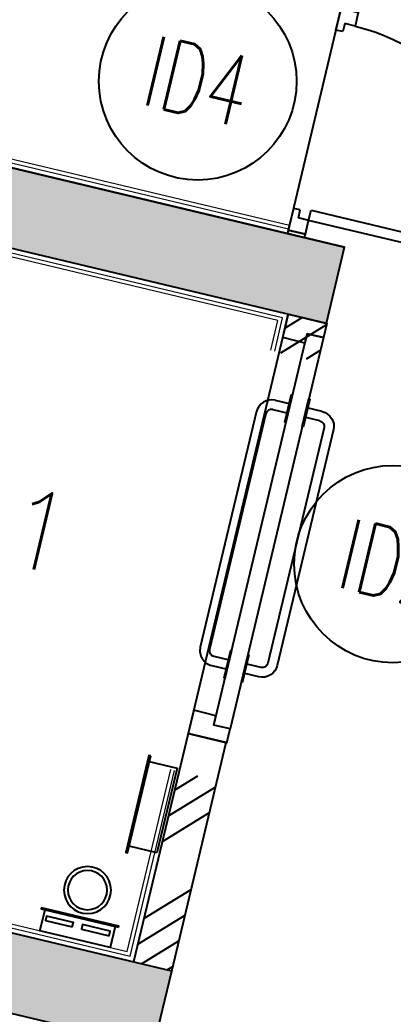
# Model space of a CAD drawing. Header units: millimetres. Extents: x 783817721 to 783927949, y 1443754877 to 1443839643.
# Drawn here: x 783838777 to 783839729, y 1443809832 to 1443812370 of the extents above; entities that cross this region are included whole.
import ezdxf
from ezdxf.enums import TextEntityAlignment as Align

# ---------------------------------------------------------------- set-up
doc = ezdxf.new("R2010")
doc.units = ezdxf.units.MM
doc.header["$LTSCALE"] = 700
doc.header["$PDMODE"] = 32
doc.header["$PDSIZE"] = 0.35
doc.layers.get('0').update_dxf_attribs({"linetype": 'CONTINUOUS'})
doc.layers.get('Defpoints').update_dxf_attribs({"linetype": 'CONTINUOUS'})
for name, color, linetype in [('A-COL', 31, 'CONTINUOUS'), ('A-DIM-GRID', 3, 'CONTINUOUS'), ('A-HATCH', 8, 'CONTINUOUS'), ('A-SILL', 2, 'CONTINUOUS'), ('A-TAG-DOOR', 2, 'CONTINUOUS'), ('A-TAG-RMNAME', 6, 'CONTINUOUS'), ('A-WALL 100', 5, 'CONTINUOUS'), ('A-WALL-XXX', 7, 'CONTINUOUS'), ('N-DOOR', 10, 'CONTINUOUS'), ('N-FIT', 9, 'CONTINUOUS')]:
    doc.layers.add(name, color=color, linetype=linetype)
doc.layers.add('A-INT-FIXTURE', color=250, linetype='CONTINUOUS', lineweight=9)
doc.styles.add('ROMANS', font='romans.shx')
doc.dimstyles.new('A-DIM-GRID-100', dxfattribs={"dimscale": 100, "dimtxt": 3, "dimasz": 2.25, "dimexe": 0.18, "dimexo": 0, "dimgap": 0.75, "dimtad": 1, "dimdec": 0, "dimzin": 0, "dimdsep": 46, "dimtxsty": 'ROMANS', "dimblk": 'AR-DIM-ARROW', "dimcen": 2, "dimclrd": 256, "dimclre": 8, "dimclrt": 7, "dimaunit": 1, "dimadec": 0, "dimazin": 0, "dimtfac": 1, "dimtdec": 0, "dimtix": 1, "dimtofl": 0, "dimtmove": 2, "dimatfit": 3, "dimldrblk": 'AR-LED-ARROW', "dimfxl": 0.18, "dimtolj": 1, "dimtzin": 0, "dimlwd": -1, "dimlwe": -1, "dimarcsym": 0})

# ---------------------------------------------------------------- blocks, each defined once
blk = doc.blocks.new('bia')
at = {"layer": 'N-FIT'}
for radius in [60.0760000024455, 50.0760000024455]:
    blk.add_circle((-13644341.22740025, -3898555.232979853, -1.11760232471e-05), radius, dxfattribs=at)
blk = doc.blocks.new('A$C4A5961F1')
at = {"layer": 'N-FIT'}
for points in [[(-0.007680177688598633, -317.8989777565002), (95.76015043258667, -317.9014511108398), (95.7678302526474, -0.002473354339599609), (0, 0)], [(95.76821148395538, 14.75162506103516), (100.1944408416748, 14.75151062011719), (100.185931801796, -335.2484889030457), (95.75970232486725, -335.2483749389648)], [(49.44011235237122, -15.85264015197754), (69.91665697097778, -15.85316896438599), (69.91339778900146, -142.0571918487549), (49.43685340881348, -142.0566630363464)], [(49.4363157749176, -183.3557267189026), (69.97690498828888, -183.3562569618225), (69.97377264499664, -304.642246723175), (49.43318378925323, -304.6417164802551)]]:
    blk.add_lwpolyline(points, close=True, dxfattribs=at)
blk = doc.blocks.new('HD')
at = {"layer": 'N-FIT'}
for points in [[(220483.6964369416, 70310.14879059792), (220483.6939635277, 70237.50086951256), (220706.1748237014, 70237.4931898117), (220706.1772969365, 70310.14111042023)], [(220720.9289218783, 70237.49280834198), (220720.928807497, 70233.06657910347), (220466.3469257355, 70233.07508802414), (220466.3470395207, 70237.5013179779)]]:
    blk.add_lwpolyline(points, close=True, dxfattribs=at)
blk = doc.blocks.new('125')
at = {"layer": 'A-INT-FIXTURE'}
for points in [[(280203.2131332755, -1426.244131326675), (280203.2131136656, -938.246613740921), (278027.2131049633, -938.2466993331909), (278027.2131462097, -2014.244233369827), (280215.2131659985, -2014.246612548828)], [(280193.2131330967, -1426.244131803513), (280193.2131140232, -948.2466127872467), (278037.2131047249, -948.246698141098), (278037.2131455541, -2004.244243383408), (280215.2131770253, -2004.246613740921)], [(280253.4196225405, -2325.771245718002), (280253.4196223021, -2238.243692398071), (278227.2132008672, -2238.246142625809), (278227.2132022977, -3914.243677139282), (280253.4196839929, -3914.243599176407), (280253.4196642637, -3426.246070384979)], [(280243.4196224213, -2325.771246194839), (280243.4196223617, -2248.243705272675), (278237.2132006884, -2248.24613070488), (278237.2132020593, -3904.243676185608), (280243.4196839333, -3904.243598937988), (280243.4196645021, -3426.246072769165)]]:
    blk.add_lwpolyline(points, dxfattribs=at)
at = {"layer": 'A-INT-FIXTURE', "xscale": -1, "rotation": 270.0000000465624}
for name, p in [('HD', (209947.9854536653, -224125.2804870605)), ('bia', (4178663.480944932, 13640566.15921378, 1.117602324707687e-05))]:
    blk.add_blockref(name, p, dxfattribs=at)
at = {"layer": 'A-INT-FIXTURE', "xscale": -0.5787761484665579, "yscale": 0.5787761484665579, "zscale": 0.5787761484665537, "rotation": 270.0000000465624}
blk.add_blockref('A$C4A5961F1', (280198.4567064643, -3904.241495609283), dxfattribs=at)
blk = doc.blocks.new('col-2 -15')
at = {"layer": 'A-COL', "ltscale": 0.1}
h = blk.add_hatch(color=250, dxfattribs=at)
h.dxf.hatch_style = 1
h.paths.add_polyline_path([(8349.999992668629, 23899.9999973774), (10849.99999278784, 23899.99999856949), (10849.99999219179, 24100.00000047684), (8349.99999254942, 24099.99999690056)])
h = blk.add_hatch(color=250, dxfattribs=at)
h.dxf.hatch_style = 1
h.paths.add_polyline_path([(10850.40703094006, 21099.8903067112), (9649.999994933605, 21099.89030504227), (9649.99999409914, 22000.00000023842), (10849.99999386072, 22000.00000071526), (10849.99999350309, 22200.00000095367), (8549.999993562698, 22200), (8549.999993562698, 22550), (8349.999993503094, 22549.99999976158), (8349.999993383884, 21999.99999976158), (9449.99999397993, 22000), (9449.999994039536, 22000.00000023842), (9449.999993741512, 22000.00000047684), (9449.999995350838, 19549.99999904633), (9649.999996066093, 19550.00000095367), (9649.99999499321, 20899.89030623436), (10850.40703111887, 20899.89030575752)])
blk.add_lwpolyline([(8349.999992668629, 23899.9999973774), (10849.99999278784, 23899.99999856949), (10849.99999219179, 24100.00000047684), (8349.99999254942, 24099.99999690056)], close=True, dxfattribs=at)
blk.add_lwpolyline([(9649.99999409914, 22000.00000023842), (10849.99999386072, 22000.00000071526), (10849.99999350309, 22200.00000095367), (8549.999993562698, 22200), (8549.999993562698, 22550), (8349.999993503094, 22549.99999976158), (8349.999993383884, 21999.99999976158), (9449.99999397993, 22000)], dxfattribs=at)
at = {"layer": 'A-WALL-XXX'}
blk.add_line((8449.999999701977, 24099.99999785423), (10849.99999862909, 24099.99999856949), dxfattribs=at)
blk = doc.blocks.new('1000 SINGLE 1')
for p, q in [((120, 925), (75.00000000000007, 925)), ((75.00000000000007, 925), (75, 75)), ((120, 74.99999999999999), (120, 925)), ((15, -9e-16), (15, 75)), ((15, 75), (75, 75)), ((75, 75), (75, 30)), ((75, 75), (120, 74.99999999999999)), ((985, 74.99999999999993), (925, 74.99999999999993)), ((925, 74.99999999999993), (925, 29.99999999999995)), ((985, -6.03e-14), (985, 74.99999999999993)), ((75, 30), (110, 30)), ((110, 30), (110, -6.7e-15)), ((925, 29.99999999999995), (890, 29.99999999999995)), ((890, 29.99999999999995), (890, -5.45e-14)), ((110, -6.7e-15), (15, -9e-16)), ((890, -5.45e-14), (985, -6.03e-14))]:
    blk.add_line(p, q)
at = {"color": 8}
for p, q in [((0, 0), (4.6e-15, 75)), ((4.6e-15, 75), (15, 75)), ((15, 75), (15, -9e-16)), ((1000, 74.99999999999993), (985, 74.99999999999993)), ((985, 74.99999999999993), (985, -6.03e-14)), ((1000, -6.12e-14), (1000, 74.99999999999993)), ((15, -9e-16), (0, 0)), ((985, -6.03e-14), (1000, -6.12e-14))]:
    blk.add_line(p, q, dxfattribs=at)
blk.add_arc((75, 75), 850, 0, 90, dxfattribs=at)
blk = doc.blocks.new('TAG-DOOR-WINOW')
blk.add_circle((0, 0), 2.8)
at = {"style": 'ROMANS', "width": 0.7}
blk.add_attdef('DW', text='', height=2, dxfattribs=at).set_placement((0, 0), align=Align.MIDDLE_CENTER)
blk = doc.blocks.new('A$C03D25CE1')
for p, q in [((561.1803571428754, -2.999999999970896), (561.1803571428754, 2.91038304567337e-11)), ((561.1803571428754, 2.91038304567337e-11), (636.1785714285797, 2.91038304567337e-11)), ((586.1785714285797, -41.2499999999709), (586.1785714285797, 2.91038304567337e-11)), ((611.1785714285797, -41.2499999999709), (611.1785714285797, 2.91038304567337e-11)), ((636.1785714285797, -2.999999999970896), (636.1785714285797, 2.91038304567337e-11)), ((-50.7517857143539, -1.455191522836685e-11), (-125.750000000291, -1.455191522836685e-11)), ((-125.750000000291, -3), (-125.750000000291, -1.455191522836685e-11)), ((-50.7517857143539, -3), (-125.750000000291, -3)), ((-100.750000000291, -41.25000000001455), (-100.750000000291, -1.455191522836685e-11)), ((-75.75000000029104, -41.25000000001455), (-75.75000000029104, -1.455191522836685e-11)), ((-50.7517857143539, -3), (-50.7517857143539, -1.455191522836685e-11)), ((561.1803571428754, -2.999999999970896), (636.1785714285797, -2.999999999970896)), ((-61.75000000029104, -56.25000000001455), (571.1785714285797, -56.2499999999709)), ((-61.75000000029104, -81.25000000001455), (571.1785714285797, -81.2499999999709))]:
    blk.add_line(p, q)
for centre, radius, start, end in [((-60.75000000029104, -41.25000000001455), 40, 180, 270), ((-60.75000000029104, -41.25000000001455), 15, 180, 270), ((571.1785714285797, -41.2499999999709), 15, 270, 0), ((571.1785714285797, -41.2499999999709), 40, 270, 0)]:
    blk.add_arc(centre, radius, start, end)
blk = doc.blocks.new('D-HWC')
for points in [[(-2.914457581937313e-07, 1039.337333619922), (0, 1100.474823725555), (101.3035691489349, 1100.474823725555), (101.3035691489349, 1063.246977655101), (58.50732626422541, 1063.246977436604), (58.50732597277965, 1038.791981044262)], [(58.50732626422541, 36.13714186716243), (58.50732743029948, 1063.246977253541), (101.3035697319428, 1063.246977618095), (101.3035691489349, 36.13714164822886)], [(-2.914457581937313e-07, 61.13749010606261), (0, 0), (101.3035691489349, 0), (101.3035691489349, 36.13714164822886), (58.50732626422541, 36.13714186716243), (58.50732597277965, 60.592138259075)]]:
    blk.add_lwpolyline(points, close=True)
for p, xscale, yscale, zscale, rotation in [((58.50732684729155, 780.5122870751511), 0.9781998440268797, 0.9781998440268797, 0.9781998440268797, 269.9999999725557), ((101.3035697319428, 780.5122870751511), -0.97819984402688, 0.97819984402688, 0.97819984402688, 89.99999997255573)]:
    blk.add_blockref('A$C03D25CE1', p, dxfattribs=dict(xscale=xscale, yscale=yscale, zscale=zscale, rotation=rotation))
blk = doc.blocks.new('AR-DIM-ARROW')
for p, q in [((0, -0.5), (0, 0.5)), ((-1, 0), (0, 0))]:
    blk.add_line(p, q)
at = {"color": 6}
blk.add_line((-0.3535533905933335, -0.3535533905933335), (0.3535533905933335, 0.3535533905933335), dxfattribs=at)
blk = doc.blocks.new('*D98')
at = {"layer": 'A-DIM-GRID', "color": 8, "transparency": 16777216}
for p, q in [((783842163.9411302, 1443831689.779889), (783830343.2802594, 1443834509.65203)), ((783832014.7721014, 1443788259.414753), (783819994.1495955, 1443791126.988647))]:
    blk.add_line(p, q, dxfattribs=at)
at = {"layer": 'A-DIM-GRID', "transparency": 16777216}
blk.add_line((783830308.5792177, 1443834286.616522), (783820063.8680339, 1443791341.670597), dxfattribs=at)
at = {"layer": 'Defpoints', "color": 0, "transparency": 16777216}
for p in [(783842163.9411302, 1443831689.779889), (783820011.6582937, 1443791122.811868), (783832014.7721014, 1443788259.414753)]:
    blk.add_point(p, dxfattribs=at)
at = {"layer": 'A-DIM-GRID', "transparency": 16777216, "xscale": 225, "yscale": 225, "zscale": 225}
for p, rotation in [((783830360.7889577, 1443834505.475251), 76.58260137386257), ((783820011.6582937, 1443791122.811868), 256.5826013738626)]:
    blk.add_blockref('AR-DIM-ARROW', p, dxfattribs=dict(at, rotation=rotation))
at = {"layer": 'A-DIM-GRID', "color": 7, "transparency": 16777216, "insert": (783824967.3648973, 1443812866.3533), "char_height": 300, "attachment_point": 5, "rotation": 76.5826013738626, "style": 'ROMANS'}
blk.add_mtext('\\A1;44600', dxfattribs=at)
blk = doc.blocks.new('AR-LED-ARROW')
for p, q in [((-0.3535533905933335, 0.3535533905933335), (-0.3818376618407981, 0.3252691193458723)), ((0, 0), (-0.3535533905933335, 0.3535533905933335)), ((0, 0), (-0.3818376618407981, 0.3252691193458723)), ((0, 0), (-1, 0)), ((0, 0), (-0.3818376618407981, -0.3252691193458723)), ((0, 0), (-0.3535533905933335, -0.3535533905933335)), ((-0.3535533905933335, -0.3535533905933335), (-0.3818376618407981, -0.3252691193458723))]:
    blk.add_line(p, q)
blk = doc.blocks.new('*D99')
at = {"layer": 'A-DIM-GRID', "color": 8, "transparency": 16777216}
for p, q in [((783830850.3232619, 1443824219.385974), (783834035.6101902, 1443837571.835761)), ((783922822.1838353, 1443802938.892019), (783925858.5459169, 1443815667.061613))]:
    blk.add_line(p, q, dxfattribs=at)
at = {"layer": 'A-DIM-GRID', "transparency": 16777216}
blk.add_line((783834250.2921414, 1443837502.117328), (783925635.5104083, 1443815701.762649), dxfattribs=at)
at = {"layer": 'Defpoints', "color": 0, "transparency": 16777216}
for p in [(783830850.3232619, 1443824219.385974), (783925854.3691382, 1443815649.552914), (783922822.1838353, 1443802938.892019)]:
    blk.add_point(p, dxfattribs=at)
at = {"layer": 'A-DIM-GRID', "transparency": 16777216, "xscale": 225, "yscale": 225, "zscale": 225}
for p, rotation in [((783834031.4334115, 1443837554.327062), 166.5826029587621), ((783925854.3691382, 1443815649.552914), 346.5826029587622)]:
    blk.add_blockref('AR-DIM-ARROW', p, dxfattribs=dict(at, rotation=rotation))
at = {"layer": 'A-DIM-GRID', "color": 7, "transparency": 16777216, "insert": (783879995.1110089, 1443826820.798718), "char_height": 300, "attachment_point": 5, "rotation": 346.5826029587621, "style": 'ROMANS'}
blk.add_mtext('\\A1;94400', dxfattribs=at)

msp = doc.modelspace()

# ---------------------------------------------------------------- hatches: boundary and pattern name
at = {"layer": 'A-HATCH'}
h = msp.add_hatch(dxfattribs=at)
h.set_pattern_fill('ANSI34', color=256, scale=14.99999999999999, angle=3.774722192838826e-05)
h.set_pattern_definition([(31.5826028830894, (783888814.2766608, 1443798714.851827), (-149.6550662690944, 243.4264234630107), []), (31.5826028830894, (783888879.7902707, 1443798699.223261), (-149.6550662690944, 243.4264234630107), []), (31.5826028830894, (783888945.3038807, 1443798683.594694), (-149.6550662690944, 243.4264234630107), []), (31.5826028830894, (783889010.8176364, 1443798667.966094), (-149.6550662690944, 243.4264234630107), [])])
h.paths.add_polyline_path([(783839558.8128191, 1443811595.828789), (783839461.5422575, 1443811619.033051), (783839438.3379956, 1443811521.762489), (783839535.6085571, 1443811498.558227)])
h.paths.add_polyline_path([(783839280.3616732, 1443810428.582046), (783839183.0911118, 1443810451.786309), (783839067.0698006, 1443809965.433498), (783839164.3403624, 1443809942.229237)])
h.paths.add_polyline_path([(783837321.5898961, 1443812129.526819), (783837224.3193341, 1443812152.731081), (783836922.6639261, 1443810888.213776), (783837019.9344879, 1443810865.009513)])

# ---------------------------------------------------------------- linework, layer by layer
at = {"layer": 'A-SILL'}
msp.add_line((783839461.5422553, 1443811619.033041, -1.504562475012237e-08), (783839206.1851912, 1443810548.594997, -1.504563518798305e-08), dxfattribs=at)
at = {"layer": 'A-TAG-DOOR'}
msp.add_line((783839598.5410209, 1443812408.799633, -1.504561716222709e-08), (783839459.3154455, 1443811825.176266, -1.504562285314907e-08), dxfattribs=at)
at = {"layer": 'A-WALL 100'}
for p, q in [((783839206.2953153, 1443810549.05683, -1.504563518347981e-08), (783839067.0697522, 1443809965.433502, -1.504564087440142e-08)), ((783839303.5658772, 1443810525.852568, -1.504563518347919e-08), (783839206.2953153, 1443810549.05683, -1.504563518347981e-08)), ((783839164.3403034, 1443809942.229197, -1.504564087440121e-08), (783839303.5658772, 1443810525.852568, -1.504563518347919e-08))]:
    msp.add_line(p, q, dxfattribs=at)

# ---------------------------------------------------------------- block references
at = {"layer": 'A-COL', "rotation": 346.5826406508676}
msp.add_blockref('col-2 -15', (783823459.138127, 1443790865.826888, -1.504585143858407e-08), dxfattribs=at)
at = {"layer": 'A-INT-FIXTURE', "color": 9, "rotation": 346.5826406591305}
for p in [(783567362.5777526, 1443878817.987809, -1.504560363624304e-08), (783567362.577764, 1443878817.987833, -1.50456036362428e-08)]:
    msp.add_blockref('125', p, dxfattribs=at)
at = {"layer": 'A-TAG-DOOR'}
ref = msp.add_blockref('TAG-DOOR-WINOW', (783839230.6765924, 1443812213.644586, -1.504561977235751e-08), dxfattribs=dict(at, xscale=89.99999999999999, yscale=89.99999999999999, zscale=89.99999999999999, rotation=346.5826405348332))
ref.add_attrib('DW', 'ID4', dxfattribs={"layer": '0', "color": 6, "height": 179.9999999999999, "rotation": 346.5826444062369, "style": 'ROMANS', "width": 0.6999999999999994}).set_placement((783839230.6765928, 1443812213.644586, -1.50456197723575e-08), align=Align.MIDDLE_CENTER)
ref = msp.add_blockref('TAG-DOOR-WINOW', (783839728.709657, 1443810981.232486, -1.504563383502868e-08), dxfattribs=dict(at, xscale=89.99999999999994, yscale=89.99999999999994, zscale=89.99999999999994, rotation=166.582640694806))
ref.add_attrib('DW', 'ID2', dxfattribs={"layer": '0', "color": 6, "height": 179.9999999999997, "rotation": 346.5826444062369, "style": 'ROMANS', "width": 0.6999999999999996}).set_placement((783839728.7096571, 1443810981.232486, -1.504563383502868e-08), align=Align.MIDDLE_CENTER)
at = {"layer": 'N-DOOR', "xscale": -0.5999999955369375, "yscale": 0.5999999955369375, "zscale": 0.5999999955369373, "rotation": 256.582640380422}
msp.add_blockref('1000 SINGLE 1', (783839459.3154552, 1443811825.176306, -1.504562285314868e-08), dxfattribs=at)
at = {"layer": 'N-DOOR', "rotation": 346.5826406775104}
msp.add_blockref('D-HWC', (783839206.1851918, 1443810548.594996, -1.504563518798306e-08), dxfattribs=at)

# ---------------------------------------------------------------- texts
at = {"layer": 'A-TAG-RMNAME', "insert": (783837991.7276635, 1443811368.431805, -1.504561101275546e-08), "char_height": 199.9999999999999, "attachment_point": 1, "rotation": 346.5826429164643, "style": 'ROMANS'}
msp.add_mtext_dynamic_manual_height_columns('\\pxql,t18;HWC-1', width=4667.468036535828, gutter_width=12.49999999999999, heights=[1451.306243075781], dxfattribs=at)

# ---------------------------------------------------------------- dimensions: what is measured, and where the dimension line sits
at = {"layer": 'A-DIM-GRID'}
for base, p1, p2, angle, picture, middle in [((783925854.3691382, 1443815649.552914, -1.504574694601953e-08), (783830850.3232619, 1443824219.385974, -1.504552745188964e-08), (783922822.1838353, 1443802938.892019, -1.504552136452008e-08), 346.5826029587622, '*D99', (783879995.1110089, 1443826820.798718, -1.504574694601953e-08)), ((783820011.6582937, 1443791122.811868, -1.504563518346089e-08), (783842163.9411303, 1443831689.779889, -1.504543363000413e-08), (783832014.7721014, 1443788259.414754, -1.504585665520664e-08), 76.5826013738626, '*D98', (783824967.3648973, 1443812866.3533, -1.504563518346089e-08))]:
    dim = msp.add_linear_dim(base=base, p1=p1, p2=p2, angle=angle, dimstyle='A-DIM-GRID-100', dxfattribs=at)
    dim.commit()
    dim.dimension.update_dxf_attribs({"geometry": picture, "text_midpoint": middle})

doc.saveas('drawing.dxf')
